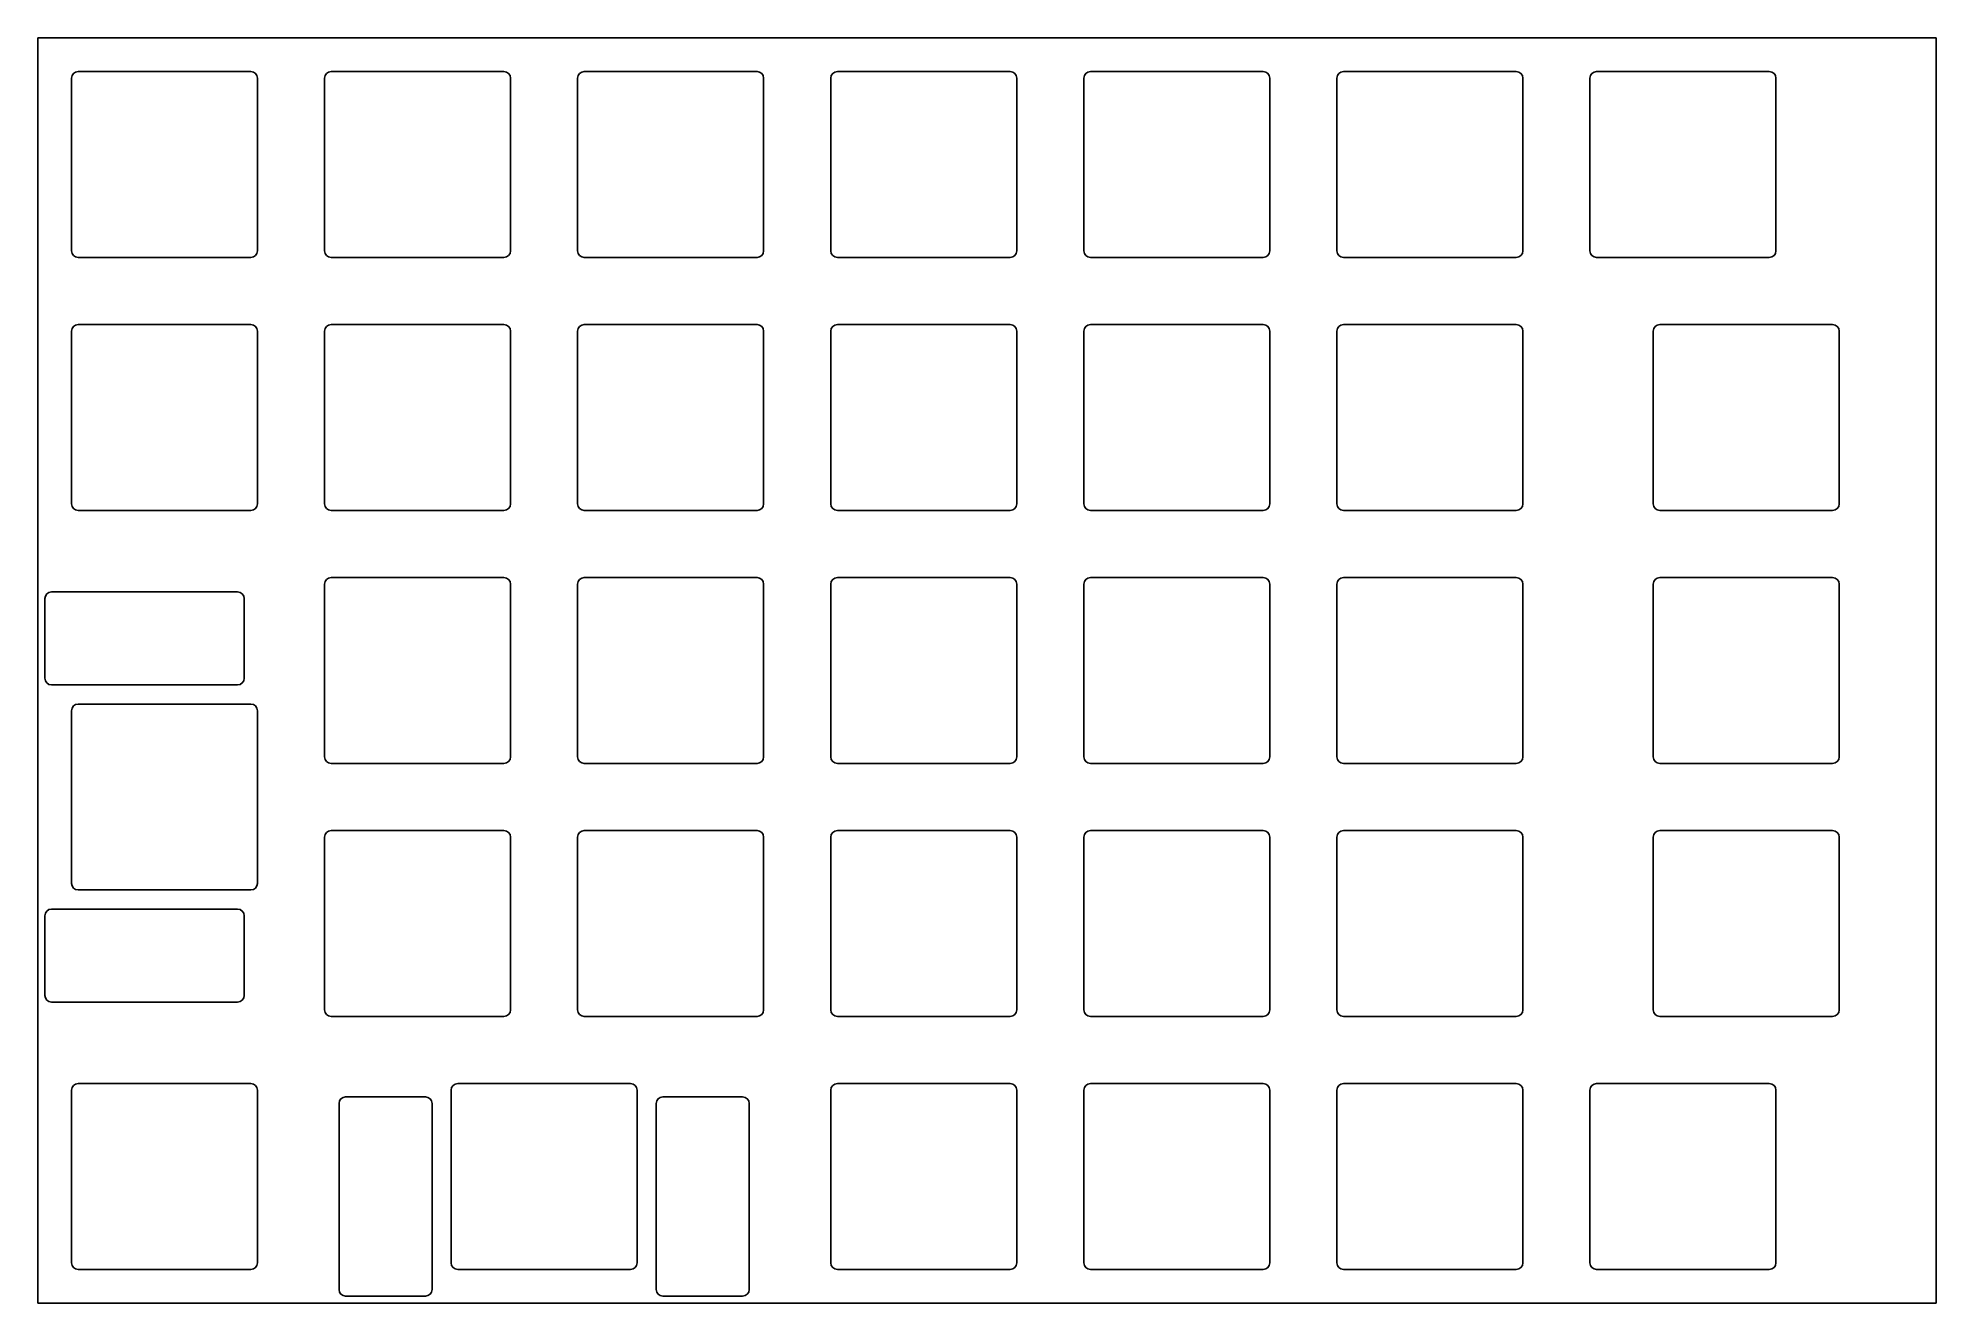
# Model space of a CAD drawing. Header units: millimetres. Extents: x 0 to 143, y -95 to 0.
import ezdxf

# ---------------------------------------------------------------- set-up
doc = ezdxf.new("R2010")
doc.units = ezdxf.units.MM

msp = doc.modelspace()

# ---------------------------------------------------------------- linework, layer by layer
for p, q in [((0, 0), (142.875, 0)), ((0, -95.25), (0, 0)), ((142.875, -95.25), (142.875, 0)), ((3.025, -2.525), (16.025, -2.525)), ((22.075, -2.525), (35.075, -2.525)), ((41.125, -2.525), (54.125, -2.525)), ((60.175, -2.525), (73.175, -2.525)), ((79.225, -2.525), (92.225, -2.525)), ((98.275, -2.525), (111.275, -2.525)), ((117.325, -2.525), (130.325, -2.525)), ((2.525, -3.025), (2.525, -16.025)), ((16.525, -3.025), (16.525, -16.025)), ((21.575, -3.025), (21.575, -16.025)), ((35.575, -3.025), (35.575, -16.025)), ((40.625, -3.025), (40.625, -16.025)), ((54.625, -3.025), (54.625, -16.025)), ((59.675, -3.025), (59.675, -16.025)), ((73.675, -3.025), (73.675, -16.025)), ((78.725, -3.025), (78.725, -16.025)), ((92.725, -3.025), (92.725, -16.025)), ((97.775, -3.025), (97.775, -16.025)), ((111.775, -3.025), (111.775, -16.025)), ((116.825, -3.025), (116.825, -16.025)), ((130.825, -3.025), (130.825, -16.025)), ((3.025, -16.525), (16.025, -16.525)), ((22.075, -16.525), (35.075, -16.525)), ((41.125, -16.525), (54.125, -16.525)), ((60.175, -16.525), (73.175, -16.525)), ((79.225, -16.525), (92.225, -16.525)), ((98.275, -16.525), (111.275, -16.525)), ((117.325, -16.525), (130.325, -16.525)), ((2.525, -22.075), (2.525, -35.075)), ((3.025, -21.575), (16.025, -21.575)), ((16.525, -22.075), (16.525, -35.075)), ((21.575, -22.075), (21.575, -35.075)), ((22.075, -21.575), (35.075, -21.575)), ((35.575, -22.075), (35.575, -35.075)), ((40.625, -22.075), (40.625, -35.075)), ((41.125, -21.575), (54.125, -21.575)), ((54.625, -22.075), (54.625, -35.075)), ((59.675, -22.075), (59.675, -35.075)), ((60.175, -21.575), (73.175, -21.575)), ((73.675, -22.075), (73.675, -35.075)), ((78.725, -22.075), (78.725, -35.075)), ((79.225, -21.575), (92.225, -21.575)), ((92.725, -22.075), (92.725, -35.075)), ((97.775, -22.075), (97.775, -35.075)), ((98.275, -21.575), (111.275, -21.575)), ((111.775, -22.075), (111.775, -35.075)), ((121.5875, -22.075), (121.5875, -35.075)), ((122.0875, -21.575), (135.0875, -21.575)), ((135.5875, -22.075), (135.5875, -35.075)), ((3.025, -35.575), (16.025, -35.575)), ((22.075, -35.575), (35.075, -35.575)), ((41.125, -35.575), (54.125, -35.575)), ((60.175, -35.575), (73.175, -35.575)), ((79.225, -35.575), (92.225, -35.575)), ((98.275, -35.575), (111.275, -35.575)), ((122.0875, -35.575), (135.0875, -35.575)), ((21.575, -41.125), (21.575, -54.125)), ((22.075, -40.625), (35.075, -40.625)), ((35.575, -41.125), (35.575, -54.125)), ((40.625, -41.125), (40.625, -54.125)), ((41.125, -40.625), (54.125, -40.625)), ((54.625, -41.125), (54.625, -54.125)), ((59.675, -41.125), (59.675, -54.125)), ((60.175, -40.625), (73.175, -40.625)), ((73.675, -41.125), (73.675, -54.125)), ((78.725, -41.125), (78.725, -54.125)), ((79.225, -40.625), (92.225, -40.625)), ((92.725, -41.125), (92.725, -54.125)), ((97.775, -41.125), (97.775, -54.125)), ((98.275, -40.625), (111.275, -40.625)), ((111.775, -41.125), (111.775, -54.125)), ((121.5875, -41.125), (121.5875, -54.125)), ((122.0875, -40.625), (135.0875, -40.625)), ((135.5875, -41.125), (135.5875, -54.125)), ((0.525, -42.212), (0.525, -48.212)), ((15.025, -41.712), (1.025, -41.712)), ((15.525, -42.212), (15.525, -48.212)), ((15.025, -48.712), (1.025, -48.712)), ((2.525, -50.65), (2.525, -63.65)), ((16.025, -50.15), (3.025, -50.15)), ((16.525, -50.65), (16.525, -63.65)), ((22.075, -54.625), (35.075, -54.625)), ((41.125, -54.625), (54.125, -54.625)), ((60.175, -54.625), (73.175, -54.625)), ((79.225, -54.625), (92.225, -54.625)), ((98.275, -54.625), (111.275, -54.625)), ((122.0875, -54.625), (135.0875, -54.625)), ((22.075, -59.675), (35.075, -59.675)), ((41.125, -59.675), (54.125, -59.675)), ((60.175, -59.675), (73.175, -59.675)), ((79.225, -59.675), (92.225, -59.675)), ((98.275, -59.675), (111.275, -59.675)), ((122.0875, -59.675), (135.0875, -59.675)), ((21.575, -60.175), (21.575, -73.175)), ((35.575, -60.175), (35.575, -73.175)), ((40.625, -60.175), (40.625, -73.175)), ((54.625, -60.175), (54.625, -73.175)), ((59.675, -60.175), (59.675, -73.175)), ((73.675, -60.175), (73.675, -73.175)), ((78.725, -60.175), (78.725, -73.175)), ((92.725, -60.175), (92.725, -73.175)), ((97.775, -60.175), (97.775, -73.175)), ((111.775, -60.175), (111.775, -73.175)), ((121.5875, -60.175), (121.5875, -73.175)), ((135.5875, -60.175), (135.5875, -73.175)), ((16.025, -64.15), (3.025, -64.15)), ((15.025, -65.588), (1.025, -65.588)), ((0.525, -66.088), (0.525, -72.088)), ((15.525, -66.088), (15.525, -72.088)), ((15.025, -72.588), (1.025, -72.588)), ((22.075, -73.675), (35.075, -73.675)), ((41.125, -73.675), (54.125, -73.675)), ((60.175, -73.675), (73.175, -73.675)), ((79.225, -73.675), (92.225, -73.675)), ((98.275, -73.675), (111.275, -73.675)), ((122.0875, -73.675), (135.0875, -73.675)), ((2.525, -79.225), (2.525, -92.225)), ((3.025, -78.725), (16.025, -78.725)), ((16.525, -79.225), (16.525, -92.225)), ((23.162, -79.725), (29.162, -79.725)), ((31.1, -79.225), (31.1, -92.225)), ((31.6, -78.725), (44.6, -78.725)), ((45.1, -79.225), (45.1, -92.225)), ((47.038, -79.725), (53.038, -79.725)), ((59.675, -79.225), (59.675, -92.225)), ((60.175, -78.725), (73.175, -78.725)), ((73.675, -79.225), (73.675, -92.225)), ((78.725, -79.225), (78.725, -92.225)), ((79.225, -78.725), (92.225, -78.725)), ((92.725, -79.225), (92.725, -92.225)), ((97.775, -79.225), (97.775, -92.225)), ((98.275, -78.725), (111.275, -78.725)), ((111.775, -79.225), (111.775, -92.225)), ((116.825, -79.225), (116.825, -92.225)), ((117.325, -78.725), (130.325, -78.725)), ((130.825, -79.225), (130.825, -92.225)), ((22.662, -80.225), (22.662, -94.225)), ((29.662, -80.225), (29.662, -94.225)), ((46.538, -80.225), (46.538, -94.225)), ((53.538, -80.225), (53.538, -94.225)), ((3.025, -92.725), (16.025, -92.725)), ((31.6, -92.725), (44.6, -92.725)), ((60.175, -92.725), (73.175, -92.725)), ((79.225, -92.725), (92.225, -92.725)), ((98.275, -92.725), (111.275, -92.725)), ((117.325, -92.725), (130.325, -92.725)), ((0, -95.25), (142.875, -95.25)), ((23.162, -94.725), (29.162, -94.725)), ((47.038, -94.725), (53.038, -94.725))]:
    msp.add_line(p, q)
for centre, start, end in [((3.025, -3.025), 90, 180), ((16.025, -3.025), 0, 90), ((22.075, -3.025), 90, 180), ((35.075, -3.025), 0, 90), ((41.125, -3.025), 90, 180), ((54.125, -3.025), 0, 90), ((60.175, -3.025), 90, 180), ((73.175, -3.025), 0, 90), ((79.225, -3.025), 90, 180), ((92.225, -3.025), 0, 90), ((98.275, -3.025), 90, 180), ((111.275, -3.025), 0, 90), ((117.325, -3.025), 90, 180), ((130.325, -3.025), 0, 90), ((3.025, -16.025), 180, 270), ((16.025, -16.025), 270, 0), ((22.075, -16.025), 180, 270), ((35.075, -16.025), 270, 0), ((41.125, -16.025), 180, 270), ((54.125, -16.025), 270, 0), ((60.175, -16.025), 180, 270), ((73.175, -16.025), 270, 0), ((79.225, -16.025), 180, 270), ((92.225, -16.025), 270, 0), ((98.275, -16.025), 180, 270), ((111.275, -16.025), 270, 0), ((117.325, -16.025), 180, 270), ((130.325, -16.025), 270, 0), ((3.025, -22.075), 90, 180), ((16.025, -22.075), 0, 90), ((22.075, -22.075), 90, 180), ((35.075, -22.075), 0, 90), ((41.125, -22.075), 90, 180), ((54.125, -22.075), 0, 90), ((60.175, -22.075), 90, 180), ((73.175, -22.075), 0, 90), ((79.225, -22.075), 90, 180), ((92.225, -22.075), 0, 90), ((98.275, -22.075), 90, 180), ((111.275, -22.075), 0, 90), ((122.0875, -22.075), 90, 180), ((135.0875, -22.075), 0, 90), ((3.025, -35.075), 180, 270), ((16.025, -35.075), 270, 0), ((22.075, -35.075), 180, 270), ((35.075, -35.075), 270, 0), ((41.125, -35.075), 180, 270), ((54.125, -35.075), 270, 0), ((60.175, -35.075), 180, 270), ((73.175, -35.075), 270, 0), ((79.225, -35.075), 180, 270), ((92.225, -35.075), 270, 0), ((98.275, -35.075), 180, 270), ((111.275, -35.075), 270, 0), ((122.0875, -35.075), 180, 270), ((135.0875, -35.075), 270, 0), ((22.075, -41.125), 90, 180), ((35.075, -41.125), 0, 90), ((41.125, -41.125), 90, 180), ((54.125, -41.125), 0, 90), ((60.175, -41.125), 90, 180), ((73.175, -41.125), 0, 90), ((79.225, -41.125), 90, 180), ((92.225, -41.125), 0, 90), ((98.275, -41.125), 90, 180), ((111.275, -41.125), 0, 90), ((122.0875, -41.125), 90, 180), ((135.0875, -41.125), 0, 90), ((1.025, -42.212), 90, 180), ((15.025, -42.212), 0, 90), ((1.025, -48.212), 180, 270), ((15.025, -48.212), 270, 0), ((3.025, -50.65), 90, 180), ((16.025, -50.65), 0, 90), ((22.075, -54.125), 180, 270), ((35.075, -54.125), 270, 0), ((41.125, -54.125), 180, 270), ((54.125, -54.125), 270, 0), ((60.175, -54.125), 180, 270), ((73.175, -54.125), 270, 0), ((79.225, -54.125), 180, 270), ((92.225, -54.125), 270, 0), ((98.275, -54.125), 180, 270), ((111.275, -54.125), 270, 0), ((122.0875, -54.125), 180, 270), ((135.0875, -54.125), 270, 0), ((22.075, -60.175), 90, 180), ((35.075, -60.175), 0, 90), ((41.125, -60.175), 90, 180), ((54.125, -60.175), 0, 90), ((60.175, -60.175), 90, 180), ((73.175, -60.175), 0, 90), ((79.225, -60.175), 90, 180), ((92.225, -60.175), 0, 90), ((98.275, -60.175), 90, 180), ((111.275, -60.175), 0, 90), ((122.0875, -60.175), 90, 180), ((135.0875, -60.175), 0, 90), ((3.025, -63.65), 180, 270), ((16.025, -63.65), 270, 0), ((1.025, -66.088), 90, 180), ((15.025, -66.088), 0, 90), ((1.025, -72.088), 180, 270), ((15.025, -72.088), 270, 0), ((22.075, -73.175), 180, 270), ((35.075, -73.175), 270, 0), ((41.125, -73.175), 180, 270), ((54.125, -73.175), 270, 0), ((60.175, -73.175), 180, 270), ((73.175, -73.175), 270, 0), ((79.225, -73.175), 180, 270), ((92.225, -73.175), 270, 0), ((98.275, -73.175), 180, 270), ((111.275, -73.175), 270, 0), ((122.0875, -73.175), 180, 270), ((135.0875, -73.175), 270, 0), ((3.025, -79.225), 90, 180), ((16.025, -79.225), 0, 90), ((23.162, -80.225), 90, 180), ((29.162, -80.225), 0, 90), ((31.6, -79.225), 90, 180), ((44.6, -79.225), 0, 90), ((47.038, -80.225), 90, 180), ((53.038, -80.225), 0, 90), ((60.175, -79.225), 90, 180), ((73.175, -79.225), 0, 90), ((79.225, -79.225), 90, 180), ((92.225, -79.225), 0, 90), ((98.275, -79.225), 90, 180), ((111.275, -79.225), 0, 90), ((117.325, -79.225), 90, 180), ((130.325, -79.225), 0, 90), ((3.025, -92.225), 180, 270), ((16.025, -92.225), 270, 0), ((31.6, -92.225), 180, 270), ((44.6, -92.225), 270, 0), ((60.175, -92.225), 180, 270), ((73.175, -92.225), 270, 0), ((79.225, -92.225), 180, 270), ((92.225, -92.225), 270, 0), ((98.275, -92.225), 180, 270), ((111.275, -92.225), 270, 0), ((117.325, -92.225), 180, 270), ((130.325, -92.225), 270, 0), ((23.162, -94.225), 180, 270), ((29.162, -94.225), 270, 0), ((47.038, -94.225), 180, 270), ((53.038, -94.225), 270, 0)]:
    msp.add_arc(centre, 0.5, start, end)

doc.saveas('drawing.dxf')
